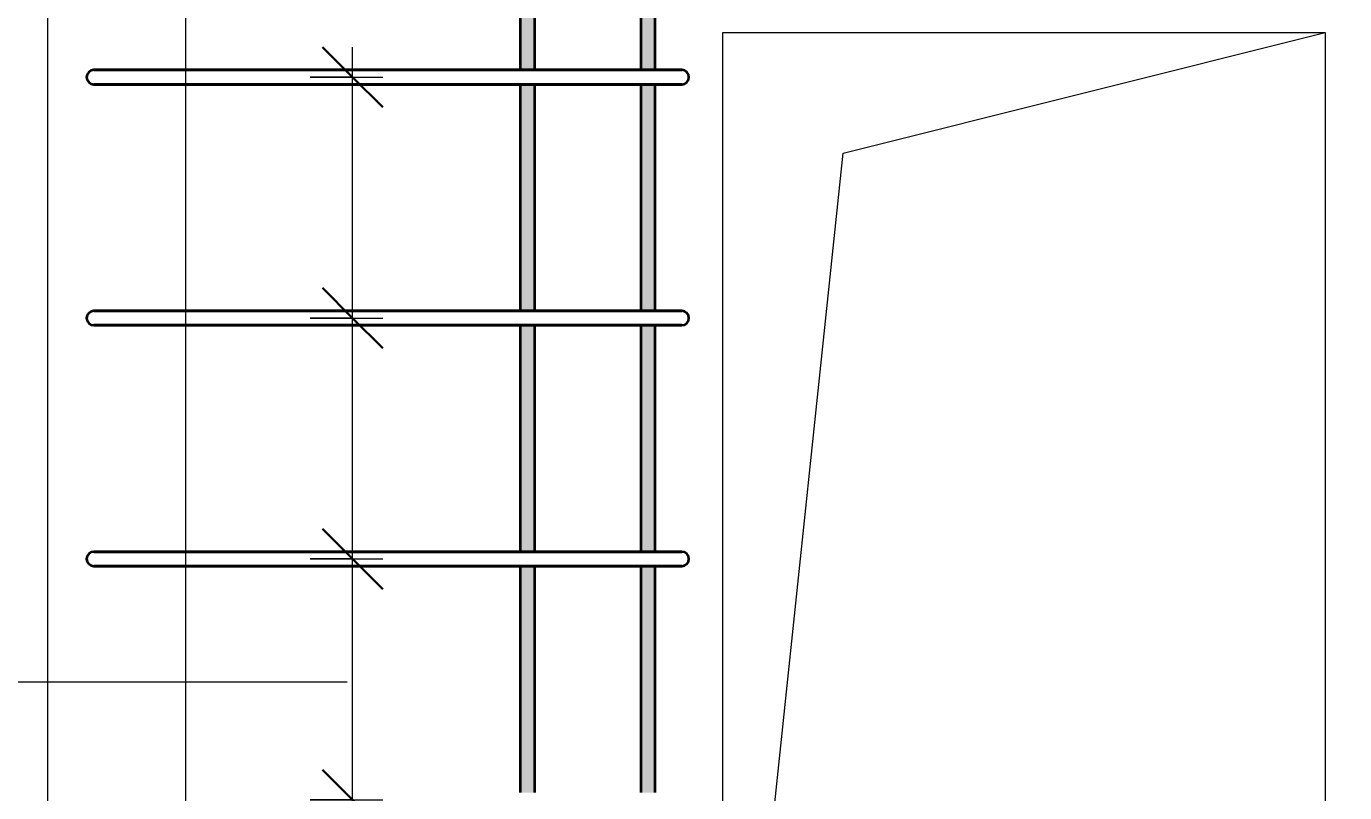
# Model space of a CAD drawing. Header units: millimetres. Extents: x -2461 to 50011, y -6221 to 38236.
# Drawn here: x 43246 to 44341, y 2089 to 2725 of the extents above; entities that cross this region are included whole.
import ezdxf

# ---------------------------------------------------------------- set-up
doc = ezdxf.new("R2010")
doc.units = ezdxf.units.MM
for name, color, linetype, lineweight in [('AA_Dim', 7, 'Continuous', 9), ('AA_Dim-25', 7, 'Continuous', 9), ('AA_Vinoska', 7, 'Continuous', 9), ('AF_Okno', 7, 'Continuous', 18), ('AF_Stena_Опалубка', 253, 'Continuous', 18), ('KR_Armatura_Tonkie', 7, 'Continuous', 20)]:
    doc.layers.add(name, color=color, linetype=linetype, lineweight=lineweight)
doc.styles.add('ISOCPEUR_10', font='isocpeur.ttf', dxfattribs={"width": 0.9, "height": 62.5})
doc.styles.add('ISOCPEUR_12', font='isocpeur.ttf', dxfattribs={"width": 0.8, "height": 62.5})
doc.dimstyles.new('00_Точн_3_знака__прозр__2', dxfattribs={"dimscale": 304.8, "dimtxt": 62.248823, "dimasz": 0.139436, "dimexe": 0.123031, "dimexo": 0.082021, "dimgap": 0.008202, "dimtad": 1, "dimdec": 3, "dimrnd": 0.001, "dimdsep": 46, "dimtxsty": 'ISOCPEUR_10', "dimblk1": 'OBLIQUE', "dimblk2": 'OBLIQUE', "dimsah": 1, "dimcen": 0.09, "dimdle": 0.123031, "dimazin": 0, "dimtfac": 1, "dimtdec": 4, "dimtix": 1, "dimtmove": 1, "dimatfit": 3, "dimfxl": 1, "dimtvp": 1, "dimtolj": 1, "dimtzin": 0, "dimlwd": 18, "dimlwe": 18, "dimarcsym": 2})
doc.dimstyles.new('10_Раскладка_арматуры_с_засечками_1', dxfattribs={"dimscale": 304.8, "dimtxt": 0.18, "dimasz": 0.164042, "dimexe": 0.082021, "dimexo": 0, "dimgap": 0, "dimtad": 1, "dimdec": 3, "dimrnd": 0.001, "dimdsep": 46, "dimtxsty": 'ISOCPEUR_12', "dimblk1": 'OBLIQUE', "dimblk2": 'OBLIQUE', "dimsah": 1, "dimcen": 0.09, "dimdle": 0.082021, "dimazin": 0, "dimtfac": 1, "dimtdec": 4, "dimtix": 1, "dimtmove": 0, "dimatfit": 3, "dimfxl": 1, "dimtvp": 1, "dimtolj": 1, "dimtzin": 0, "dimlwd": 18, "dimlwe": 18, "dimarcsym": 2})

# ---------------------------------------------------------------- blocks, each defined once
blk = doc.blocks.new('231_Отверстие прямоугольное в стене _Окно_Стена_ - Отверстие прямоугольное с обрамлением-4140413-Схема обрамления отверстия 500х1050 _h_')
at = {"layer": 'AF_Okno', "lineweight": 9}
for p, q in [((-2740.8, 2620), (-2340.8, 2720)), ((-2840.8, 1670), (-2740.8, 2620))]:
    blk.add_line(p, q, dxfattribs=at)
blk = doc.blocks.new('350_Стержень верт с удлинением концов _НесАрм_РабПлоск_ - 350_Стержень верт с удлинением концов _НесАрм_РабПлоск_-4140946-Схема обрамления отверстия 500х1050 _h_')
at = {"layer": 'KR_Armatura_Tonkie', "lineweight": 35}
for p, q in [((-2284.8, 2764), (-2284.8, 2689)), ((-2272.8, 2689), (-2272.8, 2764)), ((-2284.8, 2677), (-2284.8, 2489)), ((-2272.8, 2489), (-2272.8, 2677)), ((-2284.8, 2477), (-2284.8, 2289)), ((-2272.8, 2289), (-2272.8, 2477)), ((-2284.8, 2277), (-2284.8, 2089)), ((-2272.8, 2089), (-2272.8, 2277))]:
    blk.add_line(p, q, dxfattribs=at)
blk = doc.blocks.new('350_Стержень верт с удлинением концов _НесАрм_РабПлоск_ - 350_Стержень верт с удлинением концов _НесАрм_РабПлоск_-V22-Схема обрамления отверстия 500х1050 _h_')
at = {"layer": 'KR_Armatura_Tonkie', "lineweight": 35}
h = blk.add_hatch(color=256, dxfattribs=at)
h.paths.add_polyline_path([(-3002.8, 1170), (-2996.8, 1170), (-2997, 1514), (-3008.8, 1514), (-3008.6, 1170), (-3004.4, 1170)])
h.paths.add_polyline_path([(-3008.1, 1526), (-2996.8, 1526), (-2997, 1614), (-3008.8, 1614), (-3008.6, 1526)])
h.paths.add_polyline_path([(-3008.1, 1626), (-2996.8, 1626.1), (-2997, 1689), (-3008.8, 1689), (-3008.6, 1626)])
h.paths.add_polyline_path([(-3008, 1701), (-2996.8, 1701), (-2997, 1877), (-3008.8, 1877), (-3008.6, 1701), (-3008.2, 1701)])
h.paths.add_polyline_path([(-3008.2, 1889), (-2996.8, 1889), (-2997, 2077), (-3008.8, 2077), (-3008.6, 1889)])
h.paths.add_polyline_path([(-2999.8, 2089), (-2996.8, 2089), (-2997, 2277), (-3008.8, 2277), (-3008.6, 2089), (-3000.4, 2089)])
h.paths.add_polyline_path([(-3002.8, 2289), (-2996.8, 2289), (-2997, 2477), (-3008.8, 2477), (-3008.6, 2289), (-3003.6, 2289)])
h.paths.add_polyline_path([(-3008.4, 2489), (-2996.8, 2489), (-2997, 2677), (-3008.8, 2677), (-3008.6, 2489)])
h.paths.add_polyline_path([(-3008, 2689), (-2996.8, 2689), (-2997, 2764), (-3008.8, 2764), (-3008.6, 2689), (-3008.4, 2689)])
h.paths.add_polyline_path([(-3008, 2776), (-2996.8, 2776), (-2997, 2864), (-3008.8, 2864), (-3008.6, 2776), (-3008.4, 2776)])
h.paths.add_polyline_path([(-3002.8, 2876), (-2996.8, 2876), (-2997, 3540), (-3008.8, 3540), (-3008.6, 2876), (-3003.9, 2876)])
for p, q in [((-3008.8, 2764), (-3008.8, 2689)), ((-2996.8, 2689), (-2996.8, 2764)), ((-3008.8, 2677), (-3008.8, 2489)), ((-2996.8, 2489), (-2996.8, 2677)), ((-3008.8, 2477), (-3008.8, 2289)), ((-2996.8, 2289), (-2996.8, 2477)), ((-3008.8, 2277), (-3008.8, 2089)), ((-2996.8, 2089), (-2996.8, 2277))]:
    blk.add_line(p, q, dxfattribs=at)
blk = doc.blocks.new('350_Стержень верт с удлинением концов _НесАрм_РабПлоск_ - 350_Стержень верт с удлинением концов _НесАрм_РабПлоск_-V23-Схема обрамления отверстия 500х1050 _h_')
at = {"layer": 'KR_Armatura_Tonkie', "lineweight": 35}
for p, q in [((-2908.8, 2764), (-2908.8, 2689)), ((-2896.8, 2689), (-2896.8, 2764)), ((-2908.8, 2677), (-2908.8, 2489)), ((-2896.8, 2489), (-2896.8, 2677)), ((-2908.8, 2477), (-2908.8, 2289)), ((-2896.8, 2289), (-2896.8, 2477)), ((-2908.8, 2277), (-2908.8, 2089)), ((-2896.8, 2089), (-2896.8, 2277))]:
    blk.add_line(p, q, dxfattribs=at)
blk = doc.blocks.new('350_Стержень верт с удлинением концов _НесАрм_РабПлоск_ - 350_Стержень верт с удлинением концов _НесАрм_РабПлоск_-V24-Схема обрамления отверстия 500х1050 _h_')
at = {"layer": 'KR_Armatura_Tonkie', "lineweight": 35}
h = blk.add_hatch(color=256, dxfattribs=at)
h.paths.add_polyline_path([(-2902.8, 1170), (-2896.8, 1170), (-2897, 1514), (-2908.8, 1514), (-2908.6, 1170), (-2904.4, 1170)])
h.paths.add_polyline_path([(-2908.1, 1526), (-2896.8, 1526), (-2897, 1614), (-2908.8, 1614), (-2908.6, 1526)])
h.paths.add_polyline_path([(-2908.8, 1626), (-2896.8, 1626.1), (-2897, 1689), (-2908.8, 1689), (-2908.8, 1626)])
h.paths.add_polyline_path([(-2908.8, 1701), (-2896.8, 1701), (-2897, 1877), (-2908.8, 1877), (-2908.8, 1715.2)])
h.paths.add_polyline_path([(-2896.9, 1889), (-2896.8, 1889), (-2897, 2077), (-2908.8, 2077), (-2908.6, 1889), (-2897, 1889)])
h.paths.add_polyline_path([(-2905.8, 2089), (-2896.8, 2089), (-2897, 2277), (-2908.8, 2277), (-2908.6, 2089), (-2906.3, 2089)])
h.paths.add_polyline_path([(-2902.8, 2289), (-2896.8, 2289), (-2897, 2477), (-2908.8, 2477), (-2908.6, 2289), (-2903.6, 2289)])
h.paths.add_polyline_path([(-2908.4, 2489), (-2896.8, 2489), (-2897, 2677), (-2908.8, 2677), (-2908.6, 2489)])
h.paths.add_polyline_path([(-2903.8, 2689), (-2896.8, 2689), (-2897, 2764), (-2908.8, 2764), (-2908.6, 2689), (-2904.4, 2689)])
h.paths.add_polyline_path([(-2908.8, 2776), (-2896.8, 2776), (-2897, 2864), (-2908.8, 2864), (-2908.8, 2784)])
h.paths.add_polyline_path([(-2903.9, 2876), (-2896.8, 2876), (-2897, 3540), (-2908.8, 3540), (-2908.6, 2876), (-2904.4, 2876)])
for p, q in [((-2908.8, 2764), (-2908.8, 2689)), ((-2896.8, 2689), (-2896.8, 2764)), ((-2908.8, 2677), (-2908.8, 2489)), ((-2896.8, 2489), (-2896.8, 2677)), ((-2908.8, 2477), (-2908.8, 2289)), ((-2896.8, 2289), (-2896.8, 2477)), ((-2908.8, 2277), (-2908.8, 2089)), ((-2896.8, 2089), (-2896.8, 2277))]:
    blk.add_line(p, q, dxfattribs=at)
blk = doc.blocks.new('DIMBLOCK131-Схема обрамления отверстия 500х1050 _h_')
at = {"layer": 'AA_Dim-25', "lineweight": 30}
for p, q in [((45157, 2770), (45135.8, 2791.3)), ((45157, 2770), (45178.3, 2748.8)), ((45157, 2720), (45135.8, 2741.3)), ((45157, 2720), (45178.3, 2698.8))]:
    blk.add_line(p, q, dxfattribs=at)
at = {"layer": 'AA_Dim-25', "lineweight": 18}
for p, q in [((44831.4, 2770), (45194.5, 2770)), ((45157, 2770), (44831.4, 2770)), ((45157, 2682.5), (45157, 2770)), ((45157, 2731.9), (45157, 2745)), ((45157, 2627.9), (45157, 2731.9)), ((44349.4, 2720), (45194.5, 2720)), ((45157, 2720), (44349.4, 2720))]:
    blk.add_line(p, q, dxfattribs=at)
at = {"layer": 'AA_Dim-25', "color": 0, "lineweight": 18, "insert": (45072.9, 2627.9), "char_height": 62.5, "width": 94.81, "attachment_point": 1, "rotation": 90, "line_spacing_factor": 1.149209, "style": 'ISOCPEUR_10'}
blk.add_mtext('50', dxfattribs=at)
blk = doc.blocks.new('_Oblique')
at = {"color": 0, "linetype": 'ByBlock', "lineweight": -2}
blk.add_line((-0.5, -0.5), (0.5, 0.5), dxfattribs=at)
blk = doc.blocks.new('DIMBLOCK148-Схема обрамления отверстия 500х1050 _h_')
at = {"layer": 'AA_Dim-25', "lineweight": 30}
for p, q in [((43517.2, 2083), (43492.2, 2108)), ((43517.2, 2083), (43542.2, 2058)), ((43517.2, 1883), (43492.2, 1908)), ((43517.2, 1883), (43542.2, 1858))]:
    blk.add_line(p, q, dxfattribs=at)
at = {"layer": 'AA_Dim-25', "lineweight": 18}
for p, q in [((43481.9, 2083), (43542.2, 2083)), ((43517.2, 2083), (43481.9, 2083)), ((43517.2, 1883), (43517.2, 2083)), ((43481.9, 1883), (43542.2, 1883)), ((43517.2, 1883), (43481.9, 1883))]:
    blk.add_line(p, q, dxfattribs=at)
blk = doc.blocks.new('DIMBLOCK149-Схема обрамления отверстия 500х1050 _h_')
at = {"layer": 'AA_Dim-25', "lineweight": 30}
for p, q in [((43517.2, 2283), (43492.2, 2308)), ((43517.2, 2283), (43542.2, 2258)), ((43517.2, 2083), (43492.2, 2108)), ((43517.2, 2083), (43542.2, 2058))]:
    blk.add_line(p, q, dxfattribs=at)
at = {"layer": 'AA_Dim-25', "lineweight": 18}
for p, q in [((43481.9, 2283), (43542.2, 2283)), ((43517.2, 2283), (43481.9, 2283)), ((43517.2, 2083), (43517.2, 2283)), ((43481.9, 2083), (43542.2, 2083)), ((43517.2, 2083), (43481.9, 2083))]:
    blk.add_line(p, q, dxfattribs=at)
blk = doc.blocks.new('DIMBLOCK150-Схема обрамления отверстия 500х1050 _h_')
at = {"layer": 'AA_Dim-25', "lineweight": 30}
for p, q in [((43517.2, 2483), (43492.2, 2508)), ((43517.2, 2483), (43542.2, 2458)), ((43517.2, 2283), (43492.2, 2308)), ((43517.2, 2283), (43542.2, 2258))]:
    blk.add_line(p, q, dxfattribs=at)
at = {"layer": 'AA_Dim-25', "lineweight": 18}
for p, q in [((43481.9, 2483), (43542.2, 2483)), ((43517.2, 2483), (43481.9, 2483)), ((43517.2, 2283), (43517.2, 2483)), ((43481.9, 2283), (43542.2, 2283)), ((43517.2, 2283), (43481.9, 2283))]:
    blk.add_line(p, q, dxfattribs=at)
blk = doc.blocks.new('DIMBLOCK151-Схема обрамления отверстия 500х1050 _h_')
at = {"layer": 'AA_Dim-25', "lineweight": 30}
for p, q in [((43517.2, 2683), (43492.2, 2708)), ((43517.2, 2683), (43542.2, 2658)), ((43517.2, 2483), (43492.2, 2508)), ((43517.2, 2483), (43542.2, 2458))]:
    blk.add_line(p, q, dxfattribs=at)
at = {"layer": 'AA_Dim-25', "lineweight": 18}
for p, q in [((43517.2, 2483), (43517.2, 2708)), ((43481.9, 2683), (43542.2, 2683)), ((43517.2, 2683), (43481.9, 2683)), ((43481.9, 2483), (43542.2, 2483)), ((43517.2, 2483), (43481.9, 2483))]:
    blk.add_line(p, q, dxfattribs=at)
blk = doc.blocks.new('DIMBLOCK153-Схема обрамления отверстия 500х1050 _h_')
at = {"layer": 'AA_Dim-25', "lineweight": 30}
for p, q in [((43378.8, 2770), (43353.8, 2795)), ((43378.8, 2770), (43403.8, 2745)), ((43378.8, 1620), (43353.8, 1645)), ((43378.8, 1620), (43403.8, 1595))]:
    blk.add_line(p, q, dxfattribs=at)
at = {"layer": 'AA_Dim-25', "lineweight": 18}
for p, q in [((43343.4, 2770), (43403.8, 2770)), ((43378.8, 2770), (43343.4, 2770)), ((43378.8, 1620), (43378.8, 2770)), ((43343.4, 1620), (43403.8, 1620)), ((43378.8, 1620), (43343.4, 1620))]:
    blk.add_line(p, q, dxfattribs=at)

msp = doc.modelspace()

# ---------------------------------------------------------------- linework, layer by layer
at = {"layer": 'AA_Vinoska'}
for p, q in [((43378.7223, 1513.3525), (43378.7223, 3127.5724)), ((43512.7112, 2180.7619), (43065.503, 2180.7619))]:
    msp.add_line(p, q, dxfattribs=at)
at = {"layer": 'AF_Stena_Опалубка', "lineweight": 20}
for p, q in [((43263.8537, 2920), (43263.8537, 1048.3758)), ((43824.3537, 2720), (44324.3537, 2720)), ((43824.3537, 1670), (43824.3537, 2720)), ((44324.3537, 2720), (44324.3537, 1670))]:
    msp.add_line(p, q, dxfattribs=at)
at = {"layer": 'KR_Armatura_Tonkie', "lineweight": 35}
for p, q in [((43363.8095, 2689), (43302.3537, 2689)), ((43302.3537, 2689), (43338.3537, 2689)), ((43338.3537, 2689), (43302.3537, 2689)), ((43302.3537, 2689), (43312.8978, 2689)), ((43312.8978, 2689), (43350.0634, 2689)), ((43338.3537, 2689), (43754.3383, 2689)), ((43754.3383, 2689), (43338.3537, 2689)), ((43400.9751, 2689), (43363.8095, 2689)), ((43754.3383, 2689), (43790.3383, 2689)), ((43790.3383, 2689), (43754.3383, 2689)), ((43363.8095, 2677), (43302.3537, 2677)), ((43302.3537, 2677), (43338.3537, 2677)), ((43312.8978, 2677), (43312.8978, 2677)), ((43338.3537, 2677), (43312.8978, 2677)), ((43312.8978, 2677), (43350.0634, 2677)), ((43338.3537, 2677), (43754.3383, 2677)), ((43754.3383, 2677), (43338.3537, 2677)), ((43400.9751, 2677), (43363.8095, 2677)), ((43754.3383, 2677), (43790.3383, 2677)), ((43790.3383, 2677), (43754.3383, 2677)), ((43363.8095, 2489), (43302.3537, 2489)), ((43302.3537, 2489), (43338.3537, 2489)), ((43338.3537, 2489), (43302.3537, 2489)), ((43302.3537, 2489), (43312.8978, 2489)), ((43312.8978, 2489), (43350.0634, 2489)), ((43338.3537, 2489), (43754.3383, 2489)), ((43754.3383, 2489), (43338.3537, 2489)), ((43400.9751, 2489), (43363.8095, 2489)), ((43754.3383, 2489), (43790.3383, 2489)), ((43790.3383, 2489), (43754.3383, 2489)), ((43363.8095, 2477), (43302.3537, 2477)), ((43302.3537, 2477), (43338.3537, 2477)), ((43312.8978, 2477), (43312.8978, 2477)), ((43338.3537, 2477), (43312.8978, 2477)), ((43312.8978, 2477), (43350.0634, 2477)), ((43338.3537, 2477), (43754.3383, 2477)), ((43754.3383, 2477), (43338.3537, 2477)), ((43400.9751, 2477), (43363.8095, 2477)), ((43754.3383, 2477), (43790.3383, 2477)), ((43790.3383, 2477), (43754.3383, 2477)), ((43363.8095, 2289), (43302.3537, 2289)), ((43302.3537, 2289), (43338.3537, 2289)), ((43338.3537, 2289), (43302.3537, 2289)), ((43302.3537, 2289), (43312.8978, 2289)), ((43312.8978, 2289), (43350.0634, 2289)), ((43338.3537, 2289), (43754.3383, 2289)), ((43754.3383, 2289), (43338.3537, 2289)), ((43400.9751, 2289), (43363.8095, 2289)), ((43754.3383, 2289), (43790.3383, 2289)), ((43790.3383, 2289), (43754.3383, 2289)), ((43363.8095, 2277), (43302.3537, 2277)), ((43302.3537, 2277), (43338.3537, 2277)), ((43312.8978, 2277), (43312.8978, 2277)), ((43338.3537, 2277), (43312.8978, 2277)), ((43312.8978, 2277), (43350.0634, 2277)), ((43338.3537, 2277), (43754.3383, 2277)), ((43754.3383, 2277), (43338.3537, 2277)), ((43400.9751, 2277), (43363.8095, 2277)), ((43754.3383, 2277), (43790.3383, 2277)), ((43790.3383, 2277), (43754.3383, 2277))]:
    msp.add_line(p, q, dxfattribs=at)
for centre, start, end in [((43302.3537, 2683), 90, 270), ((43302.3537, 2683), 90, 270), ((43302.3537, 2683), 90, 270), ((43790.3383, 2683), 270, 90), ((43790.3383, 2683), 270, 90), ((43302.3537, 2483), 90, 270), ((43302.3537, 2483), 90, 270), ((43302.3537, 2483), 90, 270), ((43790.3383, 2483), 270, 90), ((43790.3383, 2483), 270, 90), ((43302.3537, 2283), 90, 270), ((43302.3537, 2283), 90, 270), ((43302.3537, 2283), 90, 270), ((43790.3383, 2283), 270, 90), ((43790.3383, 2283), 270, 90)]:
    msp.add_arc(centre, 6, start, end, dxfattribs=at)

# ---------------------------------------------------------------- block references
at = {"layer": 'AF_Okno', "lineweight": 20}
msp.add_blockref('231_Отверстие прямоугольное в стене _Окно_Стена_ - Отверстие прямоугольное с обрамлением-4140413-Схема обрамления отверстия 500х1050 _h_', (46665.1768, 0), dxfattribs=at)
at = {"layer": 'KR_Armatura_Tonkie', "lineweight": 35}
for name, p in [('350_Стержень верт с удлинением концов _НесАрм_РабПлоск_ - 350_Стержень верт с удлинением концов _НесАрм_РабПлоск_-4140946-Схема обрамления отверстия 500х1050 _h_', (45941.1768, 0)), ('350_Стержень верт с удлинением концов _НесАрм_РабПлоск_ - 350_Стержень верт с удлинением концов _НесАрм_РабПлоск_-V22-Схема обрамления отверстия 500х1050 _h_', (46665.1768, 0)), ('350_Стержень верт с удлинением концов _НесАрм_РабПлоск_ - 350_Стержень верт с удлинением концов _НесАрм_РабПлоск_-V23-Схема обрамления отверстия 500х1050 _h_', (46665.1768, 0)), ('350_Стержень верт с удлинением концов _НесАрм_РабПлоск_ - 350_Стержень верт с удлинением концов _НесАрм_РабПлоск_-V24-Схема обрамления отверстия 500х1050 _h_', (46665.1768, 0))]:
    msp.add_blockref(name, p, dxfattribs=at)

# ---------------------------------------------------------------- dimensions: what is measured, and where the dimension line sits
at = {"layer": 'AA_Dim', "lineweight": 18}
for base, p1, p2, override, picture, middle in [((43378.762, 2770), (43343.4067, 1620), (43343.4067, 2770), {"dimpost": '<>', "dimfxl": 1150}, 'DIMBLOCK153-Схема обрамления отверстия 500х1050 _h_', (43347.512, 2195)), ((43517.2195, 2683), (43481.8642, 2483), (43481.8642, 2683), {"dimpost": '<>', "dimfxl": 200}, 'DIMBLOCK151-Схема обрамления отверстия 500х1050 _h_', (43485.9695, 2583)), ((43517.2195, 2483), (43481.8642, 2283), (43481.8642, 2483), {"dimpost": '<>', "dimfxl": 200}, 'DIMBLOCK150-Схема обрамления отверстия 500х1050 _h_', (43485.9695, 2383)), ((43517.2195, 2283), (43481.8642, 2083), (43481.8642, 2283), {"dimpost": '<>', "dimfxl": 200}, 'DIMBLOCK149-Схема обрамления отверстия 500х1050 _h_', (43485.9695, 2183)), ((43517.2195, 2083), (43481.8642, 1883), (43481.8642, 2083), {"dimpost": '<>', "dimfxl": 200}, 'DIMBLOCK148-Схема обрамления отверстия 500х1050 _h_', (43485.9695, 1983))]:
    dim = msp.add_linear_dim(base=base, p1=p1, p2=p2, angle=90, dimstyle='10_Раскладка_арматуры_с_засечками_1', override=override, dxfattribs=at)
    dim.commit()
    dim.dimension.update_dxf_attribs({"geometry": picture, "text_midpoint": middle})
dim = msp.add_linear_dim(base=(45157.0126, 2770), p1=(44324.3537, 2720), p2=(44806.3537, 2770), angle=90, dimstyle='00_Точн_3_знака__прозр__2', override={"dimpost": '<>', "dimfxl": 484.586422}, dxfattribs=at)
dim.commit()
dim.dimension.update_dxf_attribs({"geometry": 'DIMBLOCK131-Схема обрамления отверстия 500х1050 _h_', "text_midpoint": (45114.5257, 2675.3071), "dimtype": 160, "text_rotation": 90})

doc.saveas('drawing.dxf')
